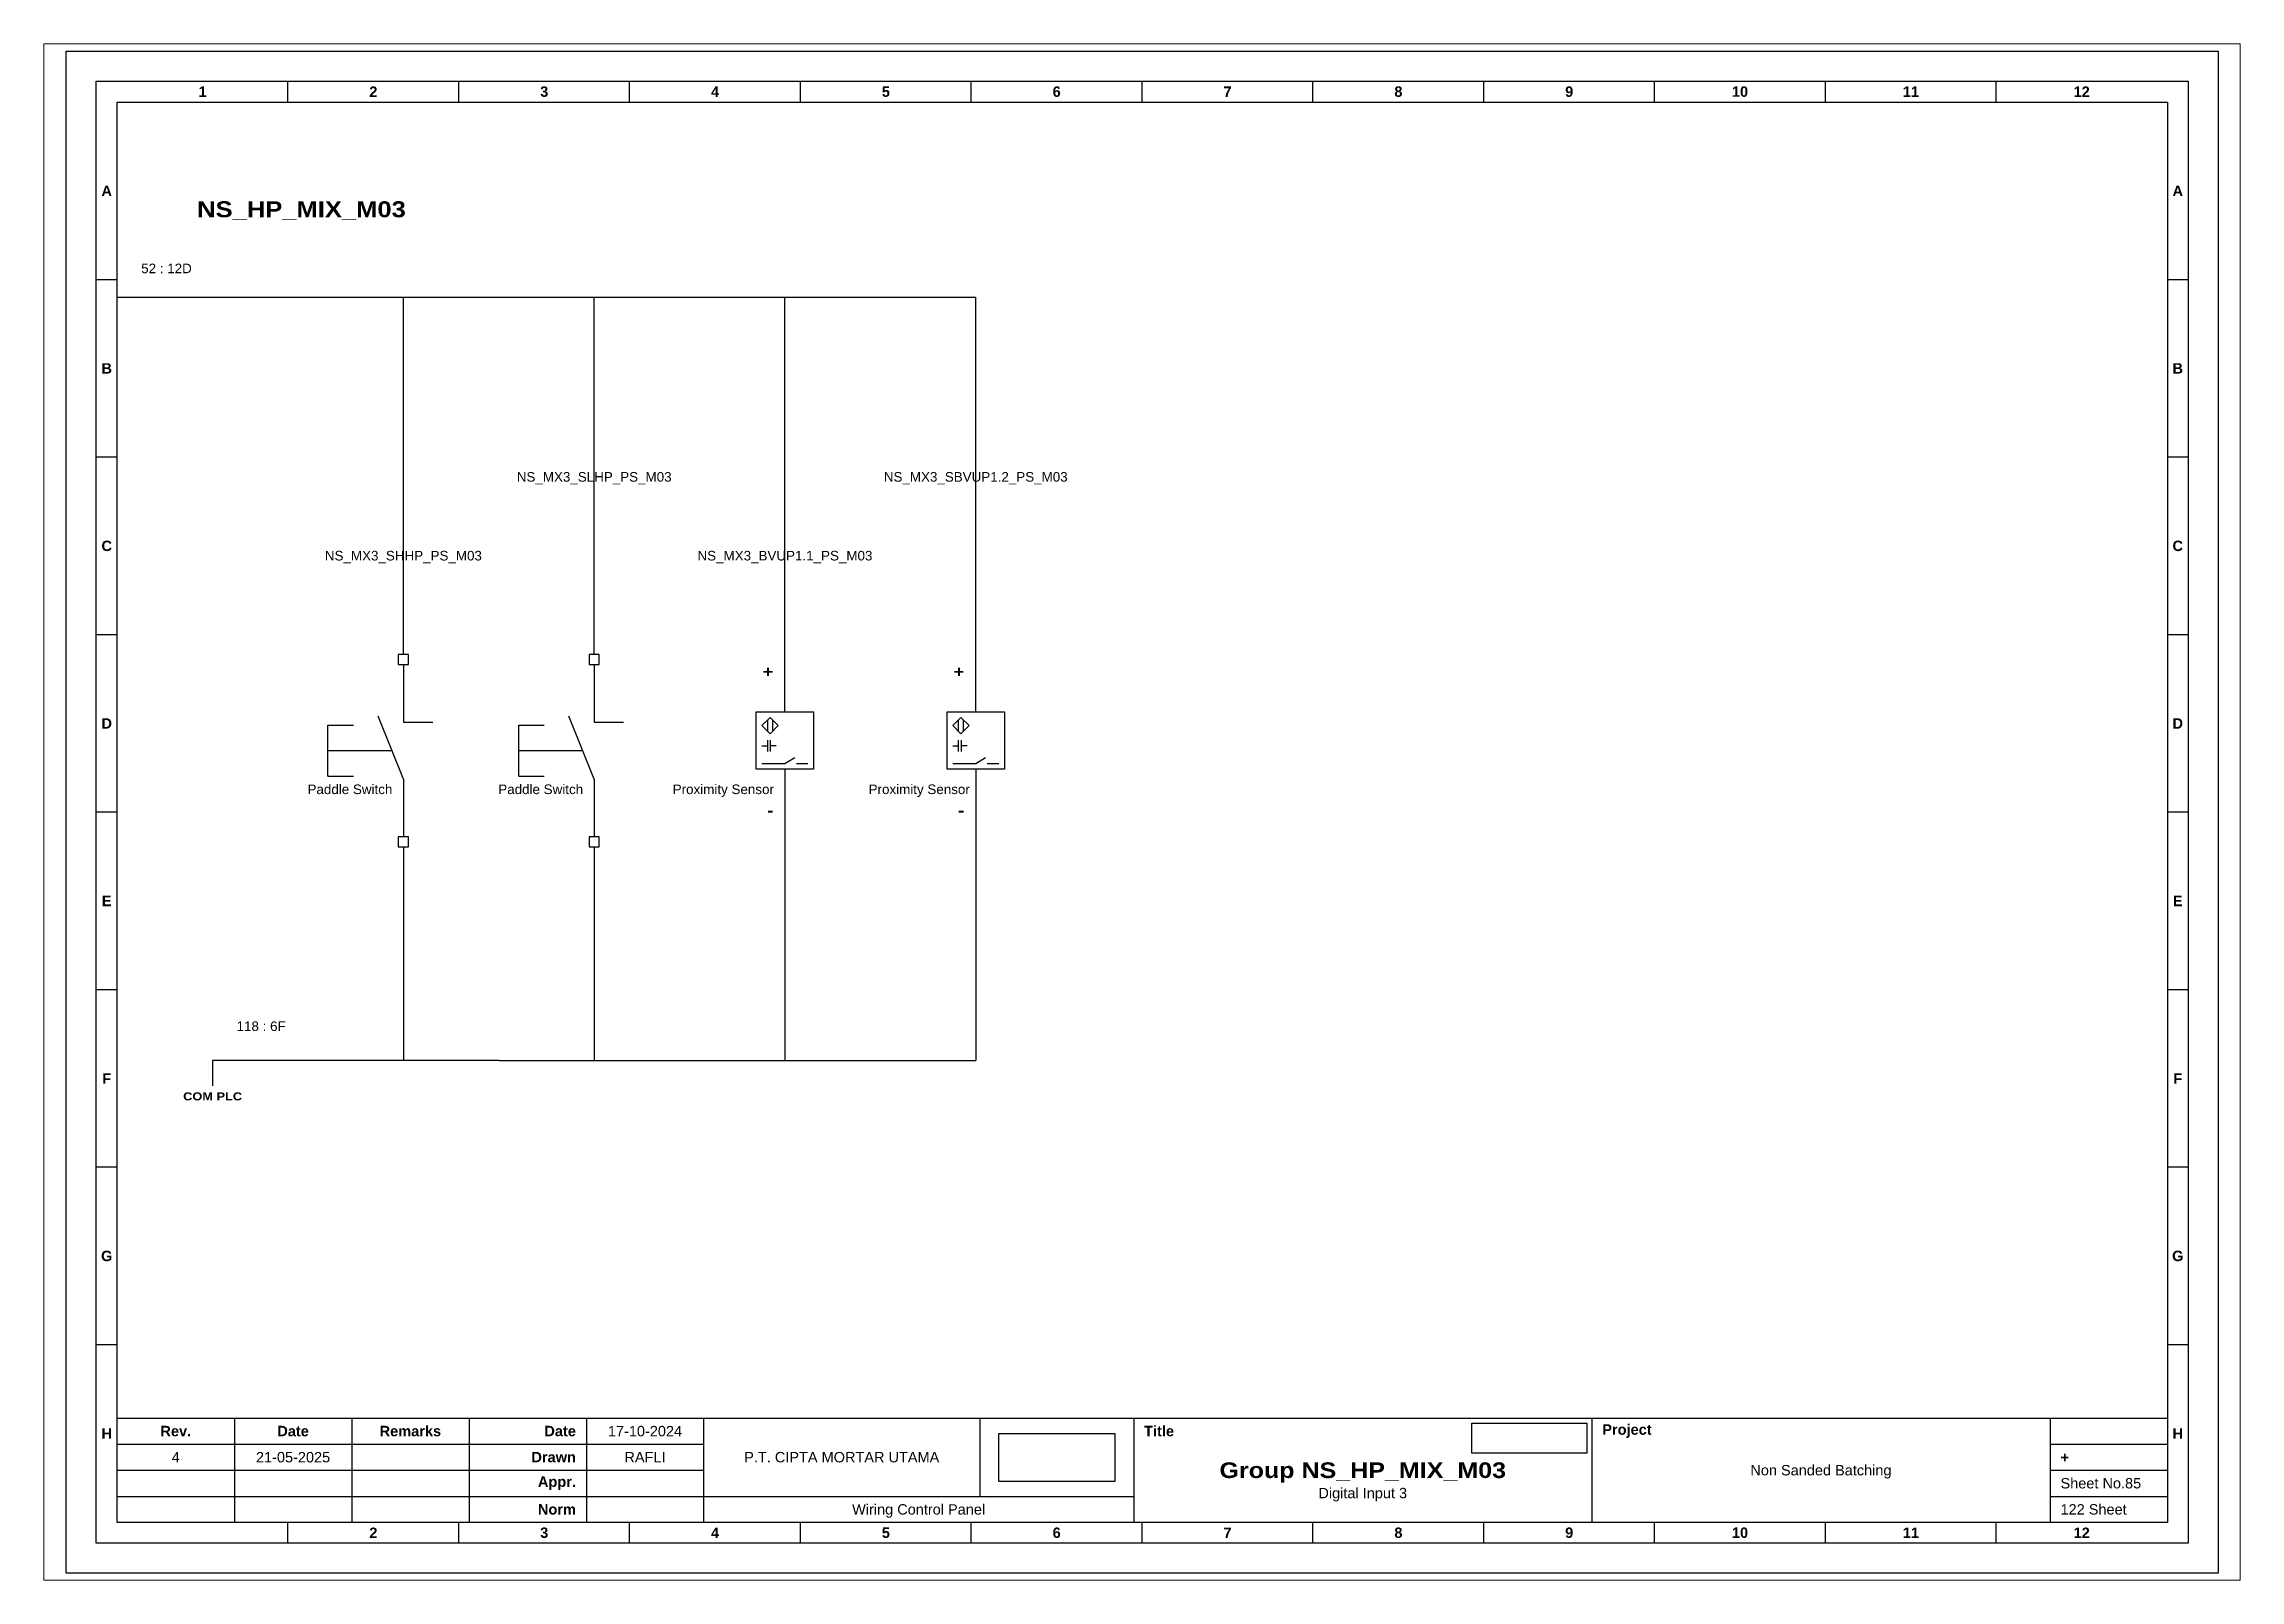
# Paper-space layout 'NS_HP_MIX_M03' of a CAD drawing. Header units: centimetres, sheet in millimetres. Extents: x 0 to 821, y 0 to 574.
# The model-space entities are those that its viewports show. They can reach past a viewport. Long polylines and large blocks are cut down to what shows.
import ezdxf
from ezdxf.enums import TextEntityAlignment as Align

# ---------------------------------------------------------------- set-up
doc = ezdxf.new("R2010")
doc.units = ezdxf.units.CM
doc.header["$MEASUREMENT"] = 0
doc.layers.add('MU Project Line', color=7, linetype='Continuous', lineweight=0, true_color=0xfefefe)
doc.styles.add('Bold', font='ariblk.ttf', dxfattribs={"height": 25.4})
doc.styles.get("Standard").update_dxf_attribs({"font": 'arial.ttf'})
picture_1 = doc.add_image_def('image1.png', size_in_pixel=(2048, 847))
picture_2 = doc.add_image_def('image2.png', size_in_pixel=(2092, 542))

# ---------------------------------------------------------------- blocks, each defined once
blk = doc.blocks.new('KOP MU PROJECT')
at = {"color": 6, "ltscale": 50}
for p, q in [((27.74, 184.05), (27.74, 186.66)), ((49.13, 184.05), (49.13, 186.66)), ((70.51, 184.05), (70.51, 186.66)), ((91.89, 184.05), (91.89, 186.66)), ((113.27, 184.05), (113.27, 186.66)), ((134.66, 184.05), (134.66, 186.66)), ((156.04, 184.05), (156.04, 186.66)), ((177.42, 184.05), (177.42, 186.66)), ((198.8, 184.05), (198.8, 186.66)), ((220.19, 184.05), (220.19, 186.66)), ((241.57, 184.05), (241.57, 186.66)), ((6.36, 161.84), (3.75, 161.84)), ((265.59, 161.84), (262.98, 161.84)), ((6.36, 139.63), (3.75, 139.63)), ((265.59, 139.63), (262.98, 139.63)), ((6.36, 117.42), (3.75, 117.42)), ((265.59, 117.42), (262.98, 117.42)), ((6.36, 95.22), (3.75, 95.22)), ((265.59, 95.22), (262.98, 95.22)), ((6.36, 73.01), (3.75, 73.01)), ((265.59, 73.01), (262.98, 73.01)), ((6.36, 50.8), (3.75, 50.8)), ((265.59, 50.8), (262.98, 50.8)), ((6.36, 28.59), (3.75, 28.59)), ((265.59, 28.59), (262.98, 28.59)), ((27.74, 3.75), (27.74, 6.36)), ((49.13, 3.75), (49.13, 6.36)), ((70.51, 3.75), (70.51, 6.36)), ((91.89, 3.75), (91.89, 6.36)), ((113.27, 3.75), (113.27, 6.36)), ((134.66, 3.75), (134.66, 6.36)), ((156.04, 3.75), (156.04, 6.36)), ((177.42, 3.75), (177.42, 6.36)), ((198.8, 3.75), (198.8, 6.36)), ((220.19, 3.75), (220.19, 6.36)), ((241.57, 3.75), (241.57, 6.36))]:
    blk.add_line(p, q, dxfattribs=at)
at = {"ltscale": 50}
for p, q in [((6.36, 19.41), (262.98, 19.41)), ((21.04, 19.41), (21.04, 6.36)), ((35.72, 19.41), (35.72, 6.36)), ((50.41, 19.41), (50.41, 6.36)), ((65.09, 19.41), (65.09, 6.36)), ((79.77, 19.41), (79.77, 6.36)), ((114.35, 19.41), (114.35, 9.62)), ((133.6, 19.41), (133.6, 6.36)), ((190.95, 19.41), (190.95, 6.36)), ((248.3, 19.41), (248.3, 6.36)), ((6.36, 16.15), (79.77, 16.15)), ((248.3, 16.15), (262.98, 16.15)), ((6.36, 12.89), (79.77, 12.89)), ((248.3, 12.89), (262.98, 12.89)), ((6.36, 9.62), (133.6, 9.62)), ((248.3, 9.62), (262.98, 9.62))]:
    blk.add_line(p, q, dxfattribs=at)
at = {"color": 1, "ltscale": 50}
blk.add_lwpolyline([(269.34, 0), (0, 0), (0, 190.41), (269.34, 190.41)], close=True, dxfattribs=at)
at = {"color": 6, "ltscale": 50}
for points in [[(265.59, 3.75), (3.75, 3.75), (3.75, 186.66), (265.59, 186.66)], [(262.98, 6.36), (6.36, 6.36), (6.36, 184.05), (262.98, 184.05)]]:
    blk.add_lwpolyline(points, close=True, dxfattribs=at)
at = {"ltscale": 50, "char_height": 1.305, "attachment_point": 4}
for s, width, heights, insert in [('\\pxqc;{\\fArial|b1|i0|c0|p34;1}', 21.3825, [2.51], (6.36, 185.36)), ('\\pxqc;{\\fArial|b1|i0|c0|p34;2}', 21.3825, [2.51], (27.74, 185.36)), ('\\pxqc;{\\fArial|b1|i0|c0|p34;3}', 21.3825, [2.51], (49.13, 185.36)), ('\\pxqc;{\\fArial|b1|i0|c0|p34;4}', 21.3825, [2.51], (70.51, 185.36)), ('\\pxqc;{\\fArial|b1|i0|c0|p34;5}', 21.3825, [2.51], (91.89, 185.36)), ('\\pxqc;{\\fArial|b1|i0|c0|p34;6}', 21.3825, [2.51], (113.27, 185.36)), ('\\pxqc;{\\fArial|b1|i0|c0|p34;7}', 21.3825, [2.51], (134.66, 185.36)), ('\\pxqc;{\\fArial|b1|i0|c0|p34;8}', 21.3825, [2.51], (156.04, 185.36)), ('\\pxqc;{\\fArial|b1|i0|c0|p34;9}', 21.3825, [2.51], (177.42, 185.36)), ('\\pxqc;{\\fArial|b1|i0|c0|p34;10}', 21.3825, [2.51], (198.8, 185.36)), ('\\pxqc;{\\fArial|b1|i0|c0|p34;11}', 21.3825, [2.51], (220.19, 185.36)), ('\\pxqc;{\\fArial|b1|i0|c0|p34;12}', 21.3825, [2.51], (241.57, 185.36)), ('\\pxqc;{\\fArial|b1|i0|c0|p34;A}', 2.61, [2.51], (3.75, 172.95)), ('\\pxqc;{\\fArial|b1|i0|c0|p34;A}', 2.61, [2.51], (262.98, 172.95)), ('\\pxqc;{\\fArial|b1|i0|c0|p34;B}', 2.61, [2.51], (3.75, 150.74)), ('\\pxqc;{\\fArial|b1|i0|c0|p34;B}', 2.61, [2.51], (262.98, 150.74)), ('\\pxqc;{\\fArial|b1|i0|c0|p34;C}', 2.61, [2.51], (3.75, 128.53)), ('\\pxqc;{\\fArial|b1|i0|c0|p34;C}', 2.61, [2.51], (262.98, 128.53)), ('\\pxqc;{\\fArial|b1|i0|c0|p34;D}', 2.61, [2.51], (3.75, 106.32)), ('\\pxqc;{\\fArial|b1|i0|c0|p34;D}', 2.61, [2.51], (262.98, 106.32)), ('\\pxqc;{\\fArial|b1|i0|c0|p34;E}', 2.61, [2.51], (3.75, 84.11)), ('\\pxqc;{\\fArial|b1|i0|c0|p34;E}', 2.61, [2.51], (262.98, 84.11)), ('\\pxqc;{\\fArial|b1|i0|c0|p34;F}', 2.61, [2.51], (3.75, 61.9)), ('\\pxqc;{\\fArial|b1|i0|c0|p34;F}', 2.61, [2.51], (262.98, 61.9)), ('\\pxqc;{\\fArial|b1|i0|c0|p34;G}', 2.61, [2.51], (3.75, 39.69)), ('\\pxqc;{\\fArial|b1|i0|c0|p34;G}', 2.61, [2.51], (262.98, 39.69)), ('\\pxqc;{\\fArial|b1|i0|c0|p34;H}', 2.61, [2.51], (3.75, 17.47)), ('\\pxqc;{\\fArial|b1|i0|c0|p34;Rev.}', 14.6811, [2.88], (6.36, 17.78)), ('\\pxqc;{\\fArial|b1|i0|c0|p34;Date}', 14.6811, [2.88], (21.04, 17.78)), ('\\pxqc;{\\fArial|b1|i0|c0|p34;Remarks}', 14.6811, [2.88], (35.72, 17.78)), ('\\pxqr;{\\fArial|b1|i0|c0|p34;Date}', 13.3761, [2.88], (50.41, 17.78)), ('\\pxql;{\\fArial|b1|i0|c0|p34;Title}', 50.2419, [2.88], (134.9, 17.78)), ('\\pxql;{\\fArial|b1|i0|c0|p34;Project}', 50.2419, [2.88], (192.25, 17.78)), ('\\pxqc;{\\fArial|b1|i0|c0|p34;H}', 2.61, [2.51], (262.98, 17.47)), ('\\pxqr;{\\fArial|b1|i0|c0|p34;Drawn}', 13.3761, [2.88], (50.41, 14.52)), ('\\pxql;{\\fArial|b1|i0|c0|p34;+}', 14.6811, [2.88], (249.61, 14.52)), ('\\pxqr;{\\fArial|b1|i0|c0|p34;Appr.}', 13.3761, [2.88], (50.41, 11.26)), ('\\pxqr;{\\fArial|b1|i0|c0|p34;Norm}', 13.3761, [2.88], (50.41, 7.99)), ('\\pxqc;{\\fArial|b1|i0|c0|p34;2}', 21.3825, [2.51], (27.74, 5.06)), ('\\pxqc;{\\fArial|b1|i0|c0|p34;3}', 21.3825, [2.51], (49.13, 5.06)), ('\\pxqc;{\\fArial|b1|i0|c0|p34;4}', 21.3825, [2.51], (70.51, 5.06)), ('\\pxqc;{\\fArial|b1|i0|c0|p34;5}', 21.3825, [2.51], (91.89, 5.06)), ('\\pxqc;{\\fArial|b1|i0|c0|p34;6}', 21.3825, [2.51], (113.27, 5.06)), ('\\pxqc;{\\fArial|b1|i0|c0|p34;7}', 21.3825, [2.51], (134.66, 5.06)), ('\\pxqc;{\\fArial|b1|i0|c0|p34;8}', 21.3825, [2.51], (156.04, 5.06)), ('\\pxqc;{\\fArial|b1|i0|c0|p34;9}', 21.3825, [2.51], (177.42, 5.06)), ('\\pxqc;{\\fArial|b1|i0|c0|p34;10}', 21.3825, [2.51], (198.8, 5.06)), ('\\pxqc;{\\fArial|b1|i0|c0|p34;11}', 21.3825, [2.51], (220.19, 5.06)), ('\\pxqc;{\\fArial|b1|i0|c0|p34;12}', 21.3825, [2.51], (241.57, 5.06))]:
    blk.add_mtext_dynamic_manual_height_columns(s, width=width, gutter_width=0.0326, heights=heights, dxfattribs=dict(at, insert=insert))
at = {"ltscale": 50}
for tag, p in [('DATECREATED', (72.43, 17.78)), ('REV', (13.7, 14.52)), ('REVDATE', (28.38, 14.52)), ('REMARKS', (43.06, 14.52)), ('DRAWN', (72.43, 14.52)), ('COMPANY', (97.06, 14.52)), ('APPR', (72.43, 11.26)), ('PROJECT', (219.62, 12.89)), ('NORM', (72.43, 7.99)), ('DRAWINGCATEGORY', (106.68, 7.99)), ('DESCRIPTION', (162.27, 10.03))]:
    blk.add_attdef(tag, text='', height=1.3, dxfattribs=at).set_placement(p, align=Align.MIDDLE_CENTER)
at = {"ltscale": 50, "style": 'Bold'}
blk.add_attdef('TITLE', text='', height=1.96, dxfattribs=at).set_placement((162.27, 12.89), align=Align.MIDDLE_CENTER)
at = {"ltscale": 50}
for tag, p in [('SHEETNUMBER', (249.61, 11.26)), ('TOTALSHEET', (249.61, 7.99))]:
    blk.add_attdef(tag, text='', height=1.3, dxfattribs=at).set_placement(p, align=Align.MIDDLE_LEFT)
image = blk.add_image(picture_1, insert=(116.72, 11.48), size_in_units=(14.5, 6), dxfattribs=at)
image.dxf.flags = 15
image = blk.add_image(picture_2, insert=(175.94, 15.04), size_in_units=(14.36, 3.72), dxfattribs=at)
image.dxf.flags = 15

msp = doc.modelspace()

# ---------------------------------------------------------------- linework, layer by layer
at = {"color": 146, "ltscale": 50, "true_color": 0x105689}
for p, q in [((1276.76, 1524.85), (1300.64, 1524.85)), ((1300.64, 1524.85), (1324.52, 1524.85)), ((1312.58, 1480.16), (1312.58, 1524.85)), ((1324.52, 1524.85), (1348.4, 1524.85)), ((1336.46, 1480.16), (1336.46, 1524.85)), ((1348.4, 1524.85), (1372.28, 1524.85)), ((1360.34, 1480.16), (1360.34, 1524.85)), ((1372.28, 1524.85), (1384.22, 1524.85)), ((1384.22, 1480.16), (1384.22, 1524.85)), ((1360.34, 1458.63), (1360.34, 1429.36)), ((1384.22, 1458.63), (1384.22, 1429.36)), ((1312.58, 1456.07), (1312.61, 1429.36)), ((1336.46, 1456.07), (1336.46, 1429.36)), ((1324.56, 1429.36), (1288.7, 1429.36)), ((1288.7, 1429.36), (1288.7, 1426.16)), ((1324.56, 1429.36), (1384.22, 1429.36)), ((1372.36, 1429.36), (1372.36, 1429.36))]:
    msp.add_line(p, q, dxfattribs=at)
at = {"ltscale": 50}
for p, q in [((1360.34, 1472.98), (1360.34, 1480.16)), ((1384.22, 1472.98), (1384.22, 1480.16)), ((1312.58, 1478.88), (1312.58, 1471.7)), ((1336.46, 1478.88), (1336.46, 1471.7)), ((1357.46, 1468.72), (1358.18, 1468.72)), ((1359.26, 1468.72), (1358.54, 1468.72)), ((1381.34, 1468.72), (1382.06, 1468.72)), ((1383.14, 1468.72), (1382.42, 1468.72)), ((1360.34, 1465.81), (1360.34, 1458.63)), ((1361.77, 1466.52), (1363.21, 1466.52)), ((1384.22, 1465.81), (1384.22, 1458.63)), ((1385.65, 1466.52), (1387.09, 1466.52)), ((1312.58, 1464.53), (1312.58, 1457.35)), ((1336.46, 1464.53), (1336.46, 1457.35))]:
    msp.add_line(p, q, dxfattribs=at)
at = {"ltscale": 500}
for p, q in [((1303.14, 1464.91), (1303.14, 1471.31)), ((1303.14, 1471.31), (1306.34, 1471.31)), ((1312.58, 1464.53), (1309.41, 1472.45)), ((1312.58, 1471.7), (1316.25, 1471.7)), ((1327.02, 1464.91), (1327.02, 1471.31)), ((1327.02, 1471.31), (1330.22, 1471.31)), ((1336.46, 1464.53), (1333.29, 1472.45)), ((1336.46, 1471.7), (1340.13, 1471.7)), ((1311.14, 1468.11), (1303.14, 1468.11)), ((1335.02, 1468.11), (1327.02, 1468.11)), ((1303.14, 1464.91), (1306.34, 1464.91)), ((1327.02, 1464.91), (1330.22, 1464.91))]:
    msp.add_line(p, q, dxfattribs=at)
for points in [[(1311.94, 1478.88), (1313.22, 1478.88), (1313.22, 1480.16), (1311.94, 1480.16)], [(1335.82, 1478.88), (1337.1, 1478.88), (1337.1, 1480.16), (1335.82, 1480.16)], [(1311.94, 1456.07), (1313.22, 1456.07), (1313.22, 1457.35), (1311.94, 1457.35)], [(1335.82, 1456.07), (1337.1, 1456.07), (1337.1, 1457.35), (1335.82, 1457.35)]]:
    msp.add_lwpolyline(points, close=True, dxfattribs=at)
at = {"ltscale": 50}
for points in [[(1356.75, 1472.98), (1363.93, 1472.98), (1363.93, 1465.81), (1356.75, 1465.81)], [(1358.48, 1470.24), (1357.46, 1471.25), (1358.48, 1472.27), (1359.5, 1471.25)], [(1380.63, 1472.98), (1387.81, 1472.98), (1387.81, 1465.81), (1380.63, 1465.81)], [(1382.36, 1470.24), (1381.34, 1471.25), (1382.36, 1472.27), (1383.38, 1471.25)]]:
    msp.add_lwpolyline(points, close=True, dxfattribs=at)
for points in [[(1358.19, 1470.52), (1358.19, 1471.98)], [(1358.77, 1471.98), (1358.77, 1470.52)], [(1382.07, 1470.52), (1382.07, 1471.98)], [(1382.65, 1471.98), (1382.65, 1470.52)], [(1358.18, 1468), (1358.18, 1468.72), (1358.18, 1469.43)], [(1358.54, 1468), (1358.54, 1468.72), (1358.54, 1469.43)], [(1382.06, 1468), (1382.06, 1468.72), (1382.06, 1469.43)], [(1382.42, 1468), (1382.42, 1468.72), (1382.42, 1469.43)], [(1357.46, 1466.52), (1360.34, 1466.52), (1361.58, 1467.24)], [(1381.34, 1466.52), (1384.22, 1466.52), (1385.46, 1467.24)]]:
    msp.add_lwpolyline(points, dxfattribs=at)

# ---------------------------------------------------------------- block references
msp.add_blockref('KOP MU PROJECT', (1270.39, 1365.2)).add_auto_attribs({'DESCRIPTION': 'Digital Input 3', 'TITLE': 'Group NS_HP_MIX_M03', 'PROJECT': 'Non Sanded Batching', 'COMPANY': 'P.T. CIPTA MORTAR UTAMA', 'DRAWINGCATEGORY': 'Wiring Control Panel', 'DRAWN': 'RAFLI', 'DATECREATED': '17-10-2024', 'REVDATE': '21-05-2025', 'REV': '4', 'SHEETNUMBER': 'Sheet No.85', 'TOTALSHEET': '122 Sheet'})

# ---------------------------------------------------------------- texts
at = {"ltscale": 500, "style": 'Bold'}
msp.add_text('NS_HP_MIX_M03', height=2, dxfattribs=at).set_placement((1286.76, 1534.85))
at = {"ltscale": 500}
for s, p in [('52 : 12D', (1279.76, 1529.05)), ('118 : 6F', (1291.7, 1434.24))]:
    msp.add_text(s, height=1.2, dxfattribs=at).set_placement(p, align=Align.TOP_LEFT)
at = {"ltscale": 50}
for s, p in [('NS_MX3_SLHP_PS_M03', (1336.46, 1502.37)), ('NS_MX3_SBVUP1.2_PS_M03', (1384.22, 1502.37)), ('NS_MX3_SHHP_PS_M03', (1312.58, 1492.51)), ('NS_MX3_BVUP1.1_PS_M03', (1360.34, 1492.51))]:
    msp.add_text(s, height=1.2, dxfattribs=at).set_placement(p, align=Align.MIDDLE_CENTER)
at = {"ltscale": 500, "style": 'Bold'}
for p in [(1358.9, 1478.73), (1382.78, 1478.73)]:
    msp.add_text('+', height=1.44, dxfattribs=at).set_placement(p, align=Align.TOP_RIGHT)
at = {"ltscale": 50}
for s, p in [('Paddle Switch', (1311.2, 1462.32)), ('Paddle Switch', (1335.08, 1462.32)), ('Proximity Sensor', (1358.96, 1462.32)), ('Proximity Sensor', (1383.48, 1462.32))]:
    msp.add_text(s, height=1.2, dxfattribs=at).set_placement(p, align=Align.BOTTOM_RIGHT)
at = {"ltscale": 500, "style": 'Bold'}
for p in [(1358.9, 1459.49), (1382.78, 1459.49)]:
    msp.add_text('-', height=1.44, dxfattribs=at).set_placement(p, align=Align.BOTTOM_RIGHT)
at = {"ltscale": 50, "style": 'Bold'}
msp.add_text('COM PLC', height=1, dxfattribs=at).set_placement((1288.7, 1425.36), align=Align.TOP_CENTER)

psp = doc.layouts.new('NS_HP_MIX_M03')

# ---------------------------------------------------------------- viewports
at = {"layer": 'MU Project Line'}
psp.add_viewport(center=(410.5, 287), size=(820.98, 573.9884), view_center_point=(1405.03, 1460.44), view_height=192.1878, dxfattribs=at)

doc.saveas('drawing.dxf')
